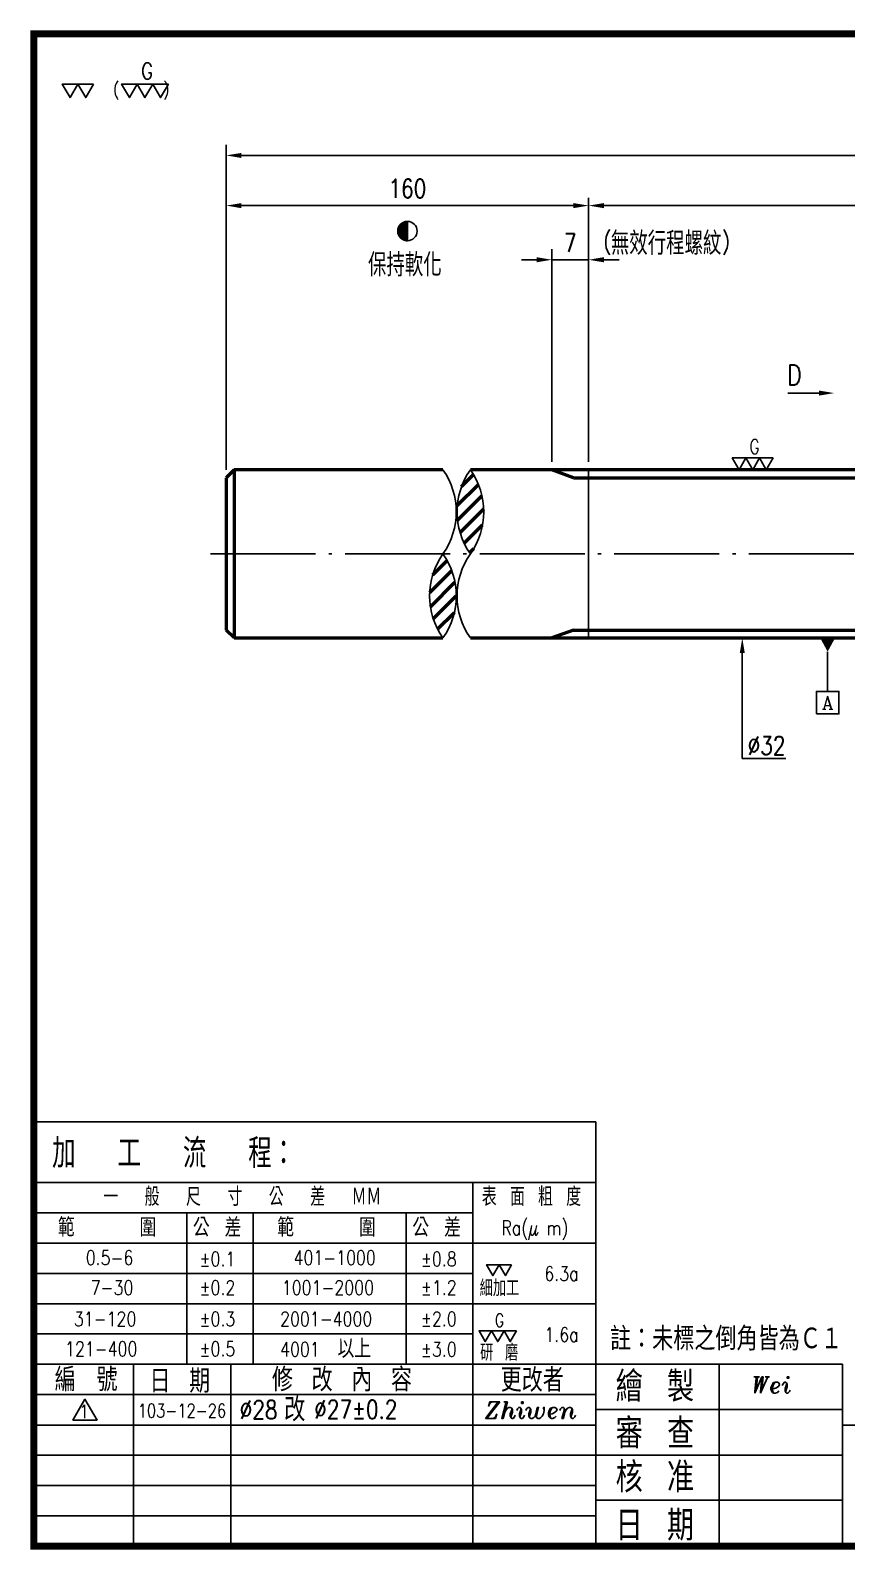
# Model space of a CAD drawing. Header units: millimetres. Extents: x 2300 to 2707, y 6 to 295.
# Drawn here: x 2299.5 to 2454.9, y 6.1 to 295.3 of the extents above; entities that cross this region are included whole.
import ezdxf
from ezdxf.enums import TextEntityAlignment as Align

# ---------------------------------------------------------------- set-up
doc = ezdxf.new("R2010")
doc.units = ezdxf.units.MM
doc.header["$LTSCALE"] = 10
doc.linetypes.add('C', pattern=[2.5625, 2, -0.25, 0.0625, -0.25])
doc.linetypes.add('CENTER', pattern=[2, 1.25, -0.25, 0.25, -0.25])
doc.layers.get('0').update_dxf_attribs({"linetype": 'CONTINUOUS'})
doc.layers.get('DEFPOINTS').update_dxf_attribs({"linetype": 'CONTINUOUS'})
doc.layers.add('14', color=4, linetype='CONTINUOUS')
doc.layers.add('AM_0', color=7, linetype='CONTINUOUS', lineweight=50)
doc.layers.add('AM_7', color=1, linetype='CENTER', lineweight=25)
doc.styles.add('ROMANC', font='romanc')
doc.styles.add('SIMPLEX', font='SIMPLEX.shx', dxfattribs={"width": 0.8, "height": 3.5, "bigfont": 'chineset.shx'})
doc.styles.get("Standard").update_dxf_attribs({"font": 'TXT', "width": 0.8, "bigfont": 'CHINESET'})
doc.styles.add('WW', font='ITALICT.SHX')
doc.dimstyles.new('STANDARD$0', dxfattribs={"dimscale": 0, "dimtxt": 3.9, "dimasz": 2.9, "dimexe": 2, "dimexo": 2, "dimgap": 2, "dimtad": 1, "dimdec": 3, "dimrnd": 0.0005, "dimdsep": 46, "dimtxsty": 'SIMPLEX', "dimcen": 0.09, "dimclrd": 6, "dimclre": 6, "dimclrt": 3, "dimadec": 1, "dimazin": 2, "dimtp": -0.1, "dimtm": 0.2, "dimtfac": 1, "dimtdec": 3, "dimtmove": 2, "dimatfit": 3, "dimfxl": 0, "dimtvp": 0.790698, "dimarcsym": 0})
pattern_1 = [(45, (-153.9033, -41.6841), (-1.4142136, 1.4142136), [])]

# ---------------------------------------------------------------- blocks, each defined once
blk = doc.blocks.new('*D16')
at = {"color": 6, "lineweight": -2}
for p, q in [((2336.82, 211.64), (2336.82, 273.48)), ((2668.82, 209.14), (2668.82, 273.48)), ((2665.92, 271.48), (2339.72, 271.48))]:
    blk.add_line(p, q, dxfattribs=at)
at = {"color": 6}
for points in [[(2339.72, 271.96), (2339.72, 270.99), (2336.82, 271.48)], [(2665.92, 271.96), (2665.92, 270.99), (2668.82, 271.48)]]:
    blk.add_solid(points, dxfattribs=at)
at = {"layer": 'DEFPOINTS', "color": 0}
for p in [(2336.82, 271.48), (2336.82, 210.14), (2668.82, 207.64)]:
    blk.add_point(p, dxfattribs=at)
at = {"color": 3, "insert": (2502.82, 274.73), "char_height": 3.5, "attachment_point": 5, "style": 'SIMPLEX'}
blk.add_mtext('1500', dxfattribs=at)
blk = doc.blocks.new('GOLD0')
at = {"color": 3}
for points in [[(-2.22, 3.84), (-6.65, 3.84), (-4.43, 0)], [(2.22, 3.84), (-2.22, 3.84), (0, 0)], [(6.65, 3.84), (2.22, 3.84), (4.43, 0)]]:
    blk.add_lwpolyline(points, close=True, dxfattribs=at)
at = {"color": 3, "style": 'SIMPLEX', "width": 0.8}
blk.add_text('G', height=4.62, dxfattribs=at).set_placement((-1.07, 7.55), align=Align.MIDDLE_LEFT)
blk = doc.blocks.new('g')
at = {"lineweight": 0, "xscale": 0.900000000000091, "yscale": 0.900000000000091, "zscale": 0.900000000000091}
blk.add_blockref('GOLD0', (0, 0), dxfattribs=at)
blk = doc.blocks.new('*D19')
at = {"color": 6, "lineweight": -2}
for p, q in [((2336.82, 211.64), (2336.82, 263.43)), ((2405.82, 213.14), (2405.82, 263.43)), ((2402.92, 261.93), (2339.72, 261.93))]:
    blk.add_line(p, q, dxfattribs=at)
at = {"color": 6}
for points in [[(2339.72, 262.41), (2339.72, 261.44), (2336.82, 261.93)], [(2402.92, 262.41), (2402.92, 261.44), (2405.82, 261.93)]]:
    blk.add_solid(points, dxfattribs=at)
at = {"layer": 'DEFPOINTS', "color": 0}
for p in [(2336.82, 261.93), (2405.82, 211.64), (2336.82, 210.14)]:
    blk.add_point(p, dxfattribs=at)
at = {"color": 3, "insert": (2371.32, 265.18), "char_height": 3.5, "attachment_point": 5, "style": 'SIMPLEX'}
blk.add_mtext('160', dxfattribs=at)
blk = doc.blocks.new('*D20')
at = {"color": 6, "lineweight": -2}
for p, q in [((2405.82, 213.14), (2405.82, 263.43)), ((2608.82, 211.64), (2608.82, 263.43)), ((2408.72, 261.93), (2605.92, 261.93))]:
    blk.add_line(p, q, dxfattribs=at)
at = {"color": 6}
for points in [[(2408.72, 262.41), (2408.72, 261.44), (2405.82, 261.93)], [(2605.92, 262.41), (2605.92, 261.44), (2608.82, 261.93)]]:
    blk.add_solid(points, dxfattribs=at)
at = {"layer": 'DEFPOINTS', "color": 0}
for p in [(2608.82, 261.93), (2405.82, 211.64), (2608.82, 210.14)]:
    blk.add_point(p, dxfattribs=at)
at = {"color": 3, "insert": (2507.32, 265.18), "char_height": 3.5, "attachment_point": 5, "style": 'SIMPLEX'}
blk.add_mtext('1250\\P', dxfattribs=at)
blk = doc.blocks.new('*D26')
at = {"color": 6, "lineweight": -2}
for p, q in [((2395.92, 251.62), (2393.02, 251.62)), ((2398.82, 213.14), (2398.82, 253.62)), ((2405.82, 251.62), (2398.82, 251.62)), ((2405.82, 213.14), (2405.82, 253.62)), ((2408.72, 251.62), (2411.62, 251.62))]:
    blk.add_line(p, q, dxfattribs=at)
at = {"color": 6}
for points in [[(2395.92, 252.11), (2395.92, 251.14), (2398.82, 251.62)], [(2408.72, 252.11), (2408.72, 251.14), (2405.82, 251.62)]]:
    blk.add_solid(points, dxfattribs=at)
at = {"layer": 'DEFPOINTS', "color": 0}
for p in [(2398.82, 251.62), (2398.82, 211.64), (2405.82, 211.64)]:
    blk.add_point(p, dxfattribs=at)
at = {"color": 3, "insert": (2402.32, 254.87), "char_height": 3.5, "attachment_point": 5, "style": 'SIMPLEX'}
blk.add_mtext('7', dxfattribs=at)
blk = doc.blocks.new('*X28')
at = {"color": 0}
for p, q in [((509.01, 87.8), (512.19, 87.8)), ((509.05, 87.85), (512.19, 87.85)), ((509.09, 87.9), (512.19, 87.9)), ((509.13, 87.95), (512.19, 87.95)), ((509.18, 88), (512.19, 88)), ((509.22, 88.05), (512.19, 88.05)), ((509.27, 88.1), (512.19, 88.1)), ((509.31, 88.15), (512.19, 88.15)), ((509.36, 88.2), (512.19, 88.2)), ((509.41, 88.25), (512.19, 88.25)), ((509.47, 88.3), (512.19, 88.3)), ((509.52, 88.35), (512.19, 88.35)), ((509.58, 88.4), (512.19, 88.4)), ((509.64, 88.45), (512.19, 88.45)), ((509.7, 88.5), (512.19, 88.5)), ((509.76, 88.55), (512.19, 88.55)), ((509.83, 88.6), (512.19, 88.6)), ((509.9, 88.65), (512.19, 88.65)), ((509.97, 88.7), (512.19, 88.7)), ((510.05, 88.75), (512.19, 88.75)), ((510.13, 88.8), (512.19, 88.8)), ((510.22, 88.85), (512.19, 88.85)), ((510.31, 88.9), (512.19, 88.9)), ((510.41, 88.95), (512.19, 88.95)), ((510.51, 89), (512.19, 89)), ((510.62, 89.05), (512.19, 89.05)), ((510.75, 89.1), (512.19, 89.1)), ((510.89, 89.15), (512.19, 89.15)), ((511.04, 89.2), (512.19, 89.2)), ((511.22, 89.25), (512.19, 89.25)), ((511.45, 89.3), (512.19, 89.3)), ((511.81, 89.35), (512.19, 89.35)), ((508.19, 85.6), (512.19, 85.6)), ((508.19, 85.55), (512.19, 85.55)), ((508.19, 85.5), (512.19, 85.5)), ((508.19, 85.45), (512.19, 85.45)), ((508.19, 85.4), (512.19, 85.4)), ((508.19, 85.35), (512.19, 85.35)), ((508.19, 85.3), (512.19, 85.3)), ((508.19, 85.25), (512.19, 85.25)), ((508.19, 85.2), (512.19, 85.2)), ((508.19, 85.15), (512.19, 85.15)), ((508.2, 85.7), (512.19, 85.7)), ((508.2, 85.65), (512.19, 85.65)), ((508.2, 85.1), (512.19, 85.1)), ((508.2, 85.05), (512.19, 85.05)), ((508.2, 85), (512.19, 85)), ((508.21, 85.8), (512.19, 85.8)), ((508.21, 85.75), (512.19, 85.75)), ((508.21, 84.95), (512.19, 84.95)), ((508.21, 84.9), (512.19, 84.9)), ((508.22, 85.9), (512.19, 85.9)), ((508.22, 85.85), (512.19, 85.85)), ((508.22, 84.85), (512.19, 84.85)), ((508.23, 85.95), (512.19, 85.95)), ((508.23, 84.8), (512.19, 84.8)), ((508.23, 84.75), (512.19, 84.75)), ((508.24, 86), (512.19, 86)), ((508.24, 84.7), (512.19, 84.7)), ((508.25, 86.1), (512.19, 86.1)), ((508.25, 86.05), (512.19, 86.05)), ((508.25, 84.65), (512.19, 84.65)), ((508.26, 86.15), (512.19, 86.15)), ((508.26, 84.6), (512.19, 84.6)), ((508.27, 86.2), (512.19, 86.2)), ((508.27, 84.55), (512.19, 84.55)), ((508.28, 84.5), (512.19, 84.5)), ((508.29, 86.25), (512.19, 86.25)), ((508.29, 84.45), (512.19, 84.45)), ((508.3, 86.3), (512.19, 86.3)), ((508.31, 86.35), (512.19, 86.35)), ((508.31, 84.4), (512.19, 84.4)), ((508.32, 86.4), (512.19, 86.4)), ((508.32, 84.35), (512.19, 84.35)), ((508.33, 84.3), (512.19, 84.3)), ((508.34, 86.45), (512.19, 86.45)), ((508.35, 86.5), (512.19, 86.5)), ((508.35, 84.25), (512.19, 84.25)), ((508.36, 84.2), (512.19, 84.2)), ((508.37, 86.55), (512.19, 86.55)), ((508.38, 86.6), (512.19, 86.6)), ((508.38, 84.15), (512.19, 84.15)), ((508.39, 84.1), (512.19, 84.1)), ((508.4, 86.65), (512.19, 86.65)), ((508.41, 84.05), (512.19, 84.05)), ((508.42, 86.7), (512.19, 86.7)), ((508.43, 86.75), (512.19, 86.75)), ((508.43, 84), (512.19, 84)), ((508.45, 86.8), (512.19, 86.8)), ((508.45, 83.95), (512.19, 83.95)), ((508.47, 86.85), (512.19, 86.85)), ((508.47, 83.9), (512.19, 83.9)), ((508.49, 86.9), (512.19, 86.9)), ((508.49, 83.85), (512.19, 83.85)), ((508.51, 86.95), (512.19, 86.95)), ((508.51, 83.8), (512.19, 83.8)), ((508.53, 83.75), (512.19, 83.75)), ((508.54, 87), (512.19, 87)), ((508.55, 83.7), (512.19, 83.7)), ((508.56, 87.05), (512.19, 87.05)), ((508.57, 83.65), (512.19, 83.65)), ((508.58, 87.1), (512.19, 87.1)), ((508.6, 83.6), (512.19, 83.6)), ((508.61, 87.15), (512.19, 87.15)), ((508.62, 83.55), (512.19, 83.55)), ((508.63, 87.2), (512.19, 87.2)), ((508.65, 83.5), (512.19, 83.5)), ((508.66, 87.25), (512.19, 87.25)), ((508.68, 87.3), (512.19, 87.3)), ((508.68, 83.45), (512.19, 83.45)), ((508.7, 83.4), (512.19, 83.4)), ((508.71, 87.35), (512.19, 87.35)), ((508.73, 83.35), (512.19, 83.35)), ((508.74, 87.4), (512.19, 87.4)), ((508.76, 83.3), (512.19, 83.3)), ((508.77, 87.45), (512.19, 87.45)), ((508.79, 83.25), (512.19, 83.25)), ((508.8, 87.5), (512.19, 87.5)), ((508.83, 87.55), (512.19, 87.55)), ((508.83, 83.2), (512.19, 83.2)), ((508.86, 83.15), (512.19, 83.15)), ((508.87, 87.6), (512.19, 87.6)), ((508.89, 83.1), (512.19, 83.1)), ((508.9, 87.65), (512.19, 87.65)), ((508.93, 83.05), (512.19, 83.05)), ((508.94, 87.7), (512.19, 87.7)), ((508.96, 83), (512.19, 83)), ((508.97, 87.75), (512.19, 87.75)), ((509, 82.95), (512.19, 82.95)), ((509.04, 82.9), (512.19, 82.9)), ((509.08, 82.85), (512.19, 82.85)), ((509.12, 82.8), (512.19, 82.8)), ((509.16, 82.75), (512.19, 82.75)), ((509.21, 82.7), (512.19, 82.7)), ((509.25, 82.65), (512.19, 82.65)), ((509.3, 82.6), (512.19, 82.6)), ((509.35, 82.55), (512.19, 82.55)), ((509.4, 82.5), (512.19, 82.5)), ((509.45, 82.45), (512.19, 82.45)), ((509.5, 82.4), (512.19, 82.4)), ((509.56, 82.35), (512.19, 82.35)), ((509.62, 82.3), (512.19, 82.3)), ((509.68, 82.25), (512.19, 82.25)), ((509.74, 82.2), (512.19, 82.2)), ((509.81, 82.15), (512.19, 82.15)), ((509.88, 82.1), (512.19, 82.1)), ((509.95, 82.05), (512.19, 82.05)), ((510.03, 82), (512.19, 82)), ((510.11, 81.95), (512.19, 81.95)), ((510.19, 81.9), (512.19, 81.9)), ((510.28, 81.85), (512.19, 81.85)), ((510.38, 81.8), (512.19, 81.8)), ((510.48, 81.75), (512.19, 81.75)), ((510.59, 81.7), (512.19, 81.7)), ((510.71, 81.65), (512.19, 81.65)), ((510.84, 81.6), (512.19, 81.6)), ((510.99, 81.55), (512.19, 81.55)), ((511.17, 81.5), (512.19, 81.5)), ((511.38, 81.45), (512.19, 81.45)), ((511.68, 81.4), (512.19, 81.4))]:
    blk.add_line(p, q, dxfattribs=at)

msp = doc.modelspace()

# ---------------------------------------------------------------- hatches: boundary and pattern name
at = {"layer": 'AM_0'}
h = msp.add_hatch(dxfattribs=at)
h.set_pattern_fill('_U', color=4, scale=2, angle=45, style=0, pattern_type=0)
h.set_pattern_definition(pattern_1)
edge = h.paths.add_edge_path()
edge.add_arc((2371.9803, 203.6429), 13.8674, 324.767849, 395.232151)
edge.add_arc((2394.6347, 203.6429), 13.8674, 144.767849, 215.232151)
h = msp.add_hatch(dxfattribs=at)
h.set_pattern_fill('_U', color=4, scale=2, angle=45, style=0, pattern_type=0)
h.set_pattern_definition(pattern_1)
edge = h.paths.add_edge_path()
edge.add_arc((2366.7548, 187.6429), 13.8674, 324.767849, 395.232151)
edge.add_arc((2389.4093, 187.6429), 13.8674, 144.767849, 215.232151)

# ---------------------------------------------------------------- linework, layer by layer
for p, q in [((2371.3249, 255.2373), (2371.3249, 258.928)), ((2405.8249, 211.6429), (2405.8249, 179.6429))]:
    msp.add_line(p, q)
at = {"color": 6}
for p, q in [((2449.6672, 226.2451), (2443.7267, 226.2451)), ((2435.071, 176.7429), (2435.071, 156.6756)), ((2435.071, 156.6756), (2443.3882, 156.6756))]:
    msp.add_line(p, q, dxfattribs=at)
at = {"color": 3}
for p, q in [((2300.207, 87.5252), (2407.179, 87.5252)), ((2407.179, 87.5252), (2407.179, 6.7929)), ((2300.2066, 75.9922), (2407.179, 75.9922)), ((2383.742, 75.9922), (2383.742, 6.7929)), ((2300.2066, 70.2256), (2383.742, 70.2256)), ((2329.2994, 41.3926), (2329.2994, 70.2256)), ((2341.9743, 70.2256), (2341.9743, 41.3926)), ((2371.0554, 70.2256), (2371.0554, 41.3926)), ((2300.2066, 64.459), (2407.179, 64.459)), ((2300.2066, 58.6924), (2383.742, 58.6924)), ((2300.2066, 52.9258), (2407.179, 52.9258)), ((2300.2066, 47.1592), (2383.742, 47.1592)), ((2300.2066, 41.3926), (2454.1626, 41.3926)), ((2319.1492, 41.3926), (2319.1492, 6.4487)), ((2337.7258, 41.3926), (2337.7258, 6.4487)), ((2430.6708, 41.3926), (2430.6708, 6.7929)), ((2454.1626, 41.3926), (2454.1626, 6.7929)), ((2300.2066, 35.626), (2407.179, 35.626)), ((2407.179, 32.7789), (2454.1626, 32.7789)), ((2300.2066, 29.7983), (2407.179, 29.7983)), ((2454.1626, 29.7983), (2706.4667, 29.7983)), ((2300.2066, 24.0927), (2454.1626, 24.0927)), ((2300.2066, 18.3261), (2407.179, 18.3261)), ((2407.179, 15.5516), (2454.1626, 15.5516)), ((2300.2066, 12.5595), (2407.179, 12.5595))]:
    msp.add_line(p, q, dxfattribs=at)
msp.add_lwpolyline([(2300.2066, 6.7929, 1.3507, 1.3507, 0), (2706.4667, 6.7929, 1.3507, 1.3507, 0), (2706.4667, 294.6038, 1.3507, 1.3507, 0), (2300.2066, 294.6038, 1.3507, 1.3507, 0)], format="xyseb", close=True)
for points in [[(2308.5764, 285.0627), (2305.6066, 285.0627), (2307.0915, 282.4907)], [(2311.5463, 285.0627), (2308.5764, 285.0627), (2310.0614, 282.4907)], [(2319.8673, 285.0627), (2316.8974, 285.0627), (2318.3824, 282.4907)], [(2322.8371, 285.0627), (2319.8673, 285.0627), (2321.3522, 282.4907)], [(2325.807, 285.0627), (2322.8371, 285.0627), (2324.322, 282.4907)], [(2388.7822, 60.3464), (2386.4063, 60.3464), (2387.5943, 58.2889)], [(2391.1581, 60.3464), (2388.7822, 60.3464), (2389.9701, 58.2889)], [(2387.3384, 47.7755), (2384.9625, 47.7755), (2386.1505, 45.718)], [(2389.7143, 47.7755), (2387.3384, 47.7755), (2388.5263, 45.718)], [(2392.0902, 47.7755), (2389.7143, 47.7755), (2390.9022, 45.718)], [(2312.2212, 30.7567), (2309.9248, 34.7342), (2307.6283, 30.7567)]]:
    msp.add_lwpolyline(points, close=True, dxfattribs=at)
msp.add_circle((2371.3249, 257.0826), 1.8453)
for centre, start, end in [((2366.7548, 203.6429), 324.767849, 35.232151), ((2394.6347, 203.6429), 144.767849, 215.232151), ((2371.9803, 203.6429), 324.767849, 35.232151), ((2389.4093, 187.6429), 144.767849, 215.232151), ((2366.7548, 187.6429), 324.767849, 35.232151), ((2394.6347, 187.6429), 144.767849, 215.232151)]:
    msp.add_arc(centre, 13.8674, start, end)
at = {"color": 6}
for points in [[(2449.6672, 226.7284), (2449.6672, 225.7617), (2452.5672, 226.2451)], [(2434.5877, 176.7429), (2435.5543, 176.7429), (2435.071, 179.6429)]]:
    msp.add_solid(points, dxfattribs=at)
at = {"layer": '14'}
msp.add_line((2451.3249, 169.4636), (2451.3249, 177.0268), dxfattribs=at)
msp.add_lwpolyline([(2451.3249, 177.0268, 0, 2.85, 0), (2451.3249, 179.6429, 2.85, 2.85, 0)], format="xyseb", dxfattribs=at)
msp.add_lwpolyline([(2449.1874, 165.1886), (2449.1874, 169.4636), (2453.4624, 169.4636), (2453.4624, 165.1886)], close=True, dxfattribs=at)
at = {"layer": 'AM_0'}
for p, q in [((2338.3249, 211.6429), (2336.8249, 210.1429)), ((2338.3249, 211.6429), (2338.3249, 179.6429)), ((2378.082, 211.6429), (2338.3249, 211.6429)), ((2461.3249, 211.6429), (2383.3075, 211.6429)), ((2336.8249, 210.1429), (2336.8249, 181.1429)), ((2338.3249, 179.6429), (2336.8249, 181.1429)), ((2338.3249, 179.6429), (2378.082, 179.6429)), ((2383.3075, 179.6429), (2461.3249, 179.6429))]:
    msp.add_line(p, q, dxfattribs=at)
at = {"layer": 'AM_0', "color": 4}
for p, q in [((2402.9461, 210.1429), (2398.8249, 211.6429)), ((2402.9461, 210.1429), (2461.3249, 210.1429)), ((2402.9461, 181.1429), (2398.8249, 179.6429)), ((2402.9461, 181.1429), (2461.3249, 181.1429))]:
    msp.add_line(p, q, dxfattribs=at)
at = {"layer": 'AM_7', "linetype": 'C'}
msp.add_line((2333.8249, 195.6429), (2671.8249, 195.6429), dxfattribs=at)

# ---------------------------------------------------------------- block references
at = {"xscale": 0.4613291157756976, "yscale": 0.4613291157756976, "zscale": 0.4613291157756976}
msp.add_blockref('*X28', (2135.0382, 217.7001), dxfattribs=at)
at = {"lineweight": 0, "xscale": 0.6499999999999986, "yscale": 0.6499999999999986, "zscale": 0.6499999999999986}
msp.add_blockref('g', (2437.0519, 211.6429), dxfattribs=at)

# ---------------------------------------------------------------- texts
at = {"color": 3, "style": 'SIMPLEX', "width": 0.8}
for s, height, p in [('G', 3.0974, (2320.6353, 287.5473)), ('(      )', 2.32693, (2315.3076, 284.0913)), ('G', 2.4779, (2387.9528, 49.7633))]:
    msp.add_text(s, height=height, dxfattribs=at).set_placement(p, align=Align.MIDDLE_LEFT)
at = {"color": 3}
for s, height, width, p in [('加  工  流  程：', 5.593271, 0.8, (2303.6674, 78.7544)), ('一  般  尺  寸  公  差  ＭＭ', 3.539624, 0.8, (2313.4044, 71.5267)), ('表 面 粗 度', 3.53962, 0.8, (2385.491, 71.5267)), ('範    圍', 3.54284, 0.9, (2304.76, 65.6681)), ('公 差', 3.54284, 0.9, (2330.4728, 65.6681)), ('範    圍', 3.54284, 0.9, (2346.5451, 65.6681)), ('公 差', 3.54284, 0.9, (2372.2579, 65.6681)), ('細加工', 3.13224, 0.8, (2385.0812, 54.3248)), ('以上', 3.54284, 0.9, (2358.0103, 42.6017)), ('註：未標之倒角皆為Ｃ１', 4.463447, 0.9, (2409.8806, 44.0218)), ('研 磨', 3.13224, 0.8, (2385.1649, 42.0678)), ('編\u3000號^J', 4.43734, 0.9, (2304.1578, 36.2461)), ('日 期', 4.43734, 0.9, (2322.209, 35.9778)), ('修 改 內 容', 4.43734, 0.9, (2345.5271, 36.2402)), ('更改者', 4.43734, 0.9, (2389.0958, 36.1726)), ('繪 製', 5.74245, 0.9, (2410.9647, 34.2681)), ('改', 4.5, 0.9, (2347.8267, 30.5444)), ('審 查', 5.74245, 0.9, (2410.9647, 25.3441)), ('核 准', 5.74245, 0.9, (2410.9647, 17.0011)), ('日 期', 5.74245, 0.9, (2410.9547, 7.8252))]:
    msp.add_text(s, height=height, dxfattribs=dict(at, width=width)).set_placement(p)
at = {"color": 3, "style": 'SIMPLEX', "width": 0.8}
for s, p in [('Ra(μ m)', (2389.2097, 65.984)), ('0.5-6', (2310.0773, 60.2967)), ('%%p0.1', (2331.7513, 60.0384)), ('401-1000', (2349.6369, 60.2967)), ('%%p0.8', (2373.9037, 60.0384)), ('6.3a', (2397.3956, 57.2665)), ('7-30', (2311.0208, 54.6142)), ('%%p0.2', (2331.7513, 54.6142)), ('1001-2000', (2347.4037, 54.6142)), ('%%p1.2', (2373.9037, 54.6142)), ('31-120', (2307.8128, 48.6441)), ('%%p0.3', (2331.7513, 48.6441)), ('2001-4000', (2347.0812, 48.6441)), ('%%p2.0', (2373.9037, 48.6441)), ('1.6a', (2397.3956, 45.6493)), ('121-400', (2306.1251, 42.9496)), ('%%p0.5', (2331.7513, 42.9496)), ('4001', (2347.0812, 42.8775)), ('%%p3.0', (2373.9037, 42.8775))]:
    msp.add_text(s, height=2.75218, dxfattribs=at).set_placement(p)
at = {"color": 3, "style": 'WW'}
for s, p in [('Wei', (2436.6294, 37.4572)), ('Zhiwen', (2386.0564, 32.6623))]:
    msp.add_text(s, height=3.14505, dxfattribs=at).set_placement(p, align=Align.MIDDLE_LEFT)
at = {"char_height": 3.1688, "attachment_point": 7, "style": 'SIMPLEX'}
for s, insert in [('(', (2408.6383, 252.5429)), (')', (2431.2107, 252.5429))]:
    msp.add_mtext(s, dxfattribs=dict(at, insert=insert))
at = {"char_height": 4.3875, "attachment_point": 7}
for s, insert in [('無效行程螺紋', (2410.0465, 252.5429)), ('保持軟化', (2363.81, 248.4344))]:
    msp.add_mtext(s, dxfattribs=dict(at, insert=insert))
at = {"color": 3, "style": 'SIMPLEX'}
for s, insert, char_height, attachment_point in [('D', (2446.3852, 227.7451), 3.9, 9), ('%%c32', (2439.6988, 159.1537), 3.5, 5), ('1', (2309.772, 32.4095), 2.5578, 5), ('103-12-26', (2328.3817, 32.5705), 2.55785, 5), ('%%C28', (2342.9828, 32.7419), 3.5, 5), ('%%C27%%P0.2', (2361.4981, 32.8134), 3.5, 5)]:
    msp.add_mtext(s, dxfattribs=dict(at, insert=insert, char_height=char_height, attachment_point=attachment_point))
at = {"layer": '14', "style": 'ROMANC'}
msp.add_text('A', height=2.4937, dxfattribs=at).set_placement((2451.3249, 167.3261), align=Align.MIDDLE)

# ---------------------------------------------------------------- dimensions: what is measured, and where the dimension line sits
for base, p1, text, override, picture, middle in [((2336.8249, 271.4781), (2668.8249, 207.6429), '1500', {"dimscale": 1, "dimexo": 1.5, "dimgap": 1.5, "dimrnd": 0, "dimcen": 0, "dimadec": 3, "dimtmove": 0}, '*D16', (2502.8249, 274.7281)), ((2336.8249, 261.928), (2405.8249, 211.6429), '160', {"dimscale": 1, "dimtxt": 3.9, "dimasz": 2.9, "dimexe": 1.5, "dimexo": 1.5, "dimgap": 1.5, "dimrnd": 0, "dimcen": 0, "dimadec": 3, "dimtmove": 0}, '*D19', (2371.3249, 265.178))]:
    dim = msp.add_linear_dim(base=base, p1=p1, p2=(2336.8249, 210.1429), angle=180, text=text, dimstyle='STANDARD$0', override=override)
    dim.commit()
    dim.dimension.update_dxf_attribs({"geometry": picture, "text_midpoint": middle})
dim = msp.add_linear_dim(base=(2608.8249, 261.928), p1=(2405.8249, 211.6429), p2=(2608.8249, 210.1429), text='1250\\P', dimstyle='STANDARD$0', override={"dimscale": 1, "dimtxt": 3.9, "dimasz": 2.9, "dimexe": 1.5, "dimexo": 1.5, "dimgap": 1.5, "dimrnd": 0, "dimcen": 0, "dimadec": 3, "dimtmove": 0})
dim.commit()
dim.dimension.update_dxf_attribs({"geometry": '*D20', "text_midpoint": (2507.3249, 265.178)})
dim = msp.add_linear_dim(base=(2398.8249, 251.6233), p1=(2405.8249, 211.6429), p2=(2398.8249, 211.6429), dimstyle='STANDARD$0', override={"dimscale": 1, "dimexo": 1.5, "dimgap": 1.5, "dimrnd": 0, "dimcen": 0, "dimadec": 3, "dimtmove": 0})
dim.commit()
dim.dimension.update_dxf_attribs({"geometry": '*D26', "text_midpoint": (2402.3249, 254.8733)})

doc.saveas('drawing.dxf')
